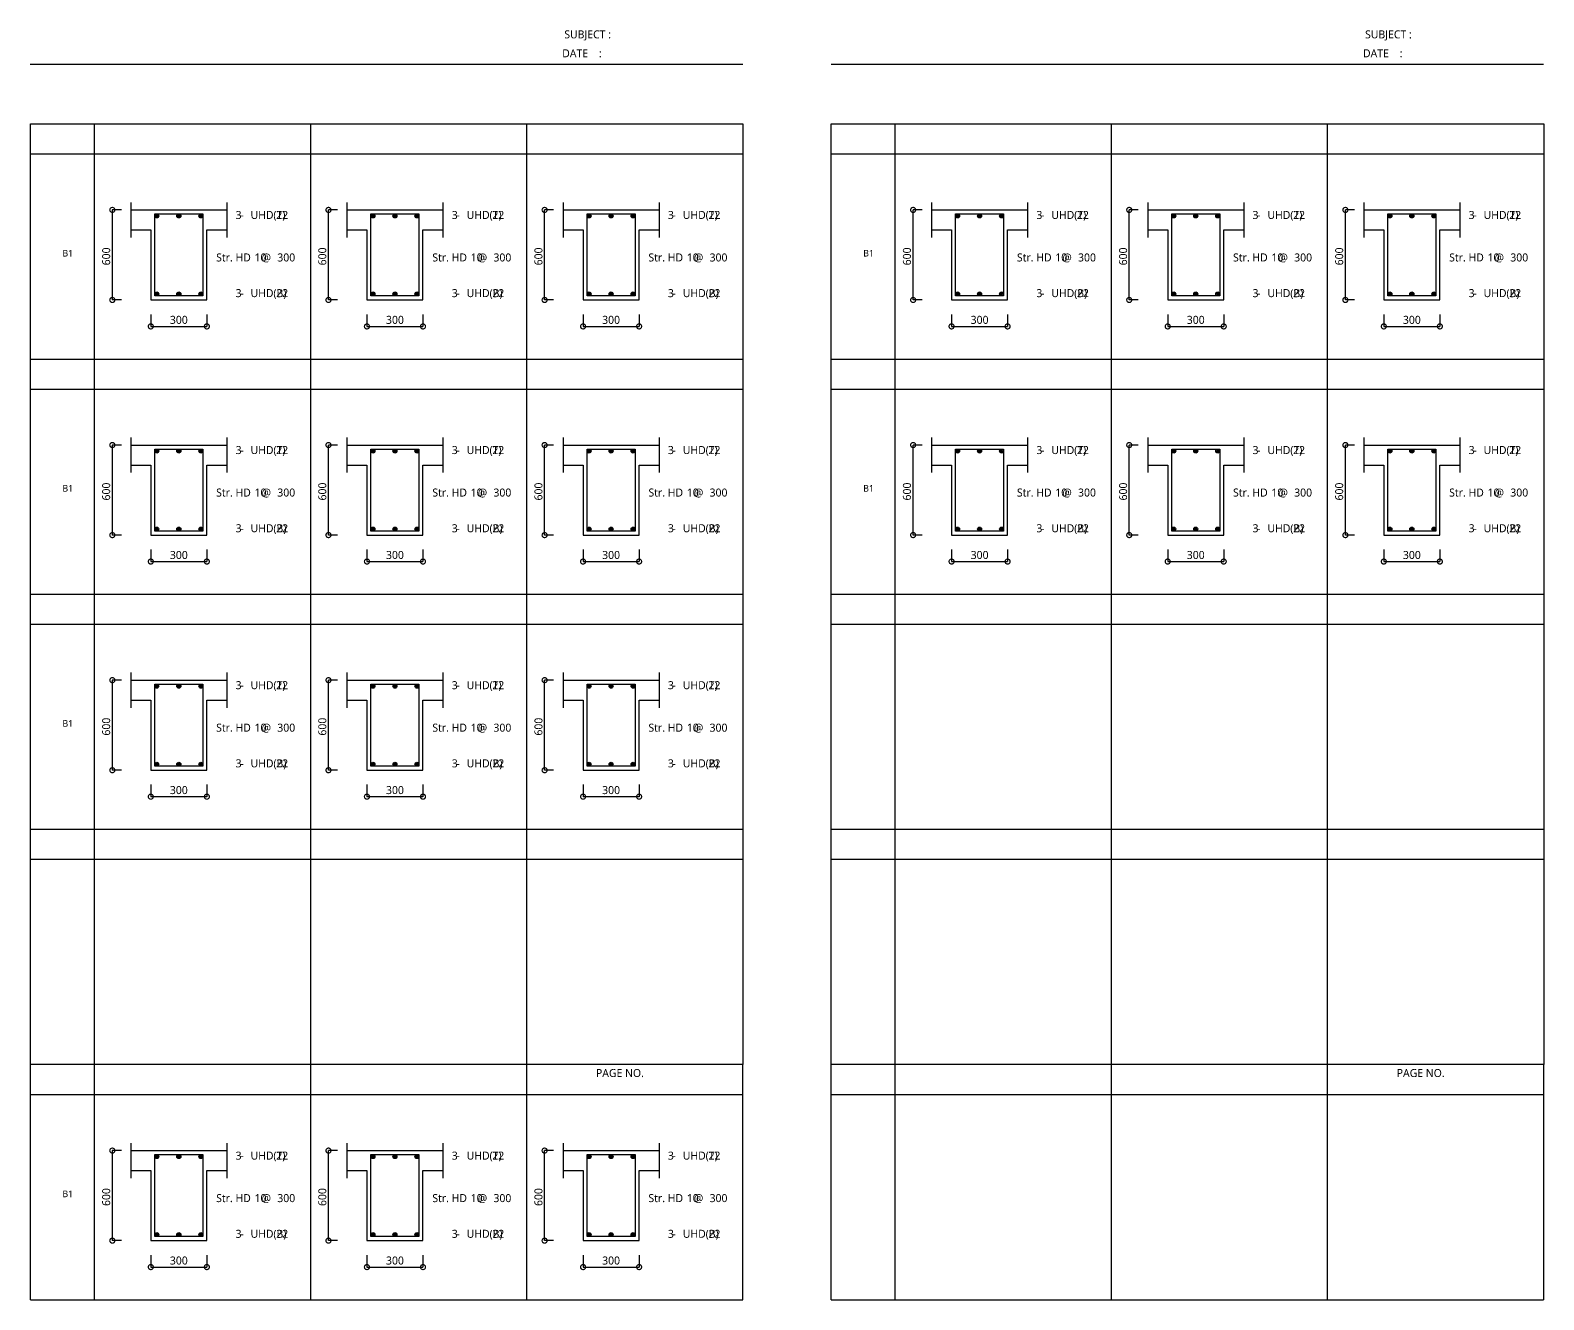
# Model space of a CAD drawing. Extents: x 62919 to 74803, y 80449 to 87064.
# Drawn here: x 67240 to 74803, y 80449 to 86793 of the extents above; entities that cross this region are included whole.
import ezdxf

# ---------------------------------------------------------------- set-up
doc = ezdxf.new("R2010")
doc.units = 0
doc.header["$LTSCALE"] = 50
doc.header["$MEASUREMENT"] = 0
doc.layers.get('0').update_dxf_attribs({"linetype": 'CONTINUOUS'})
for name, color, linetype in [('2', 2, 'CONTINUOUS'), ('DIM', 7, 'CONTINUOUS'), ('edit', 1, 'CONTINUOUS'), ('H', 9, 'CONTINUOUS'), ('TEXT', 3, 'CONTINUOUS')]:
    doc.layers.add(name, color=color, linetype=linetype)
doc.styles.add('12', font='malgun.ttf')

# ---------------------------------------------------------------- blocks, each defined once
blk = doc.blocks.new('_DOTSMALL')
at = {"color": 0, "linetype": 'ByBlock', "const_width": 0.5}
blk.add_lwpolyline([(-0.0625, 0, 1), (0.0625, 0, 1)], format="xyb", close=True, dxfattribs=at)

msp = doc.modelspace()

# ---------------------------------------------------------------- linework, layer by layer
for p, q in [((67240, 86624), (70800, 86624)), ((71241.4, 86624), (74801.4, 86624)), ((67241.4, 86324.9), (70801.4, 86324.9)), ((67241.4, 81624.9), (67241.4, 86324.9)), ((67561.4, 81624.9), (67561.4, 86324.9)), ((68641.4, 81624.9), (68641.4, 86324.9)), ((69721.4, 81624.9), (69721.4, 86324.9)), ((70801.4, 86324.9), (70801.4, 81624.9)), ((71242.7, 86324.9), (74802.7, 86324.9)), ((71242.7, 81624.9), (71242.7, 86324.9)), ((71562.7, 81624.9), (71562.7, 86324.9)), ((72642.7, 81624.9), (72642.7, 86324.9)), ((73722.7, 81624.9), (73722.7, 86324.9)), ((74802.7, 86324.9), (74802.7, 81624.9)), ((67241.4, 86174.9), (70801.4, 86174.9)), ((71242.7, 86174.9), (74802.7, 86174.9)), ((67742.4, 85895.3), (68222.4, 85895.3)), ((68822.4, 85895.3), (69302.4, 85895.3)), ((69902.4, 85895.3), (70382.4, 85895.3)), ((71743.7, 85895.3), (72223.7, 85895.3)), ((72823.8, 85895.3), (73303.7, 85895.3)), ((73903.7, 85895.3), (74383.7, 85895.3)), ((67742.4, 85795.3), (67842.4, 85795.3)), ((67842.4, 85795.3), (67842.4, 85445.3)), ((68122.4, 85445.3), (68122.4, 85795.3)), ((68122.4, 85795.3), (68222.4, 85795.3)), ((68822.4, 85795.3), (68922.4, 85795.3)), ((68922.4, 85795.3), (68922.4, 85445.3)), ((69202.4, 85445.3), (69202.4, 85795.3)), ((69202.4, 85795.3), (69302.4, 85795.3)), ((69902.4, 85795.3), (70002.4, 85795.3)), ((70002.4, 85795.3), (70002.4, 85445.3)), ((70282.4, 85445.3), (70282.4, 85795.3)), ((70282.4, 85795.3), (70382.4, 85795.3)), ((71743.7, 85795.3), (71843.7, 85795.3)), ((71843.7, 85795.3), (71843.7, 85445.3)), ((72123.7, 85445.3), (72123.7, 85795.3)), ((72123.7, 85795.3), (72223.7, 85795.3)), ((72823.8, 85795.3), (72923.8, 85795.3)), ((72923.8, 85795.3), (72923.8, 85445.3)), ((73203.7, 85445.3), (73203.7, 85795.3)), ((73203.7, 85795.3), (73303.7, 85795.3)), ((73903.7, 85795.3), (74003.7, 85795.3)), ((74003.7, 85795.3), (74003.7, 85445.3)), ((74283.7, 85445.3), (74283.7, 85795.3)), ((74283.7, 85795.3), (74383.7, 85795.3)), ((67842.4, 85445.3), (68122.4, 85445.3)), ((68922.4, 85445.3), (69202.4, 85445.3)), ((70002.4, 85445.3), (70282.4, 85445.3)), ((71843.7, 85445.3), (72123.7, 85445.3)), ((72923.8, 85445.3), (73203.7, 85445.3)), ((74003.7, 85445.3), (74283.7, 85445.3)), ((67241.4, 85149.9), (70801.4, 85149.9)), ((71242.7, 85149.9), (74802.7, 85149.9)), ((67241.4, 84999.9), (70801.4, 84999.9)), ((71242.7, 84999.9), (74802.7, 84999.9)), ((67742.4, 84720.3), (68222.4, 84720.3)), ((68822.4, 84720.3), (69302.4, 84720.3)), ((69902.4, 84720.3), (70382.4, 84720.3)), ((71743.7, 84720.3), (72223.7, 84720.3)), ((72823.8, 84720.3), (73303.7, 84720.3)), ((73903.7, 84720.3), (74383.7, 84720.3)), ((67742.4, 84620.3), (67842.4, 84620.3)), ((67842.4, 84620.3), (67842.4, 84270.3)), ((68122.4, 84270.3), (68122.4, 84620.3)), ((68122.4, 84620.3), (68222.4, 84620.3)), ((68822.4, 84620.3), (68922.4, 84620.3)), ((68922.4, 84620.3), (68922.4, 84270.3)), ((69202.4, 84270.3), (69202.4, 84620.3)), ((69202.4, 84620.3), (69302.4, 84620.3)), ((69902.4, 84620.3), (70002.4, 84620.3)), ((70002.4, 84620.3), (70002.4, 84270.3)), ((70282.4, 84270.3), (70282.4, 84620.3)), ((70282.4, 84620.3), (70382.4, 84620.3)), ((71743.7, 84620.3), (71843.7, 84620.3)), ((71843.7, 84620.3), (71843.7, 84270.3)), ((72123.7, 84270.3), (72123.7, 84620.3)), ((72123.7, 84620.3), (72223.7, 84620.3)), ((72823.8, 84620.3), (72923.8, 84620.3)), ((72923.8, 84620.3), (72923.8, 84270.3)), ((73203.7, 84270.3), (73203.7, 84620.3)), ((73203.7, 84620.3), (73303.7, 84620.3)), ((73903.7, 84620.3), (74003.7, 84620.3)), ((74003.7, 84620.3), (74003.7, 84270.3)), ((74283.7, 84270.3), (74283.7, 84620.3)), ((74283.7, 84620.3), (74383.7, 84620.3)), ((67842.4, 84270.3), (68122.4, 84270.3)), ((68922.4, 84270.3), (69202.4, 84270.3)), ((70002.4, 84270.3), (70282.4, 84270.3)), ((71843.7, 84270.3), (72123.7, 84270.3)), ((72923.8, 84270.3), (73203.7, 84270.3)), ((74003.7, 84270.3), (74283.7, 84270.3)), ((67241.4, 83974.9), (70801.4, 83974.9)), ((71242.7, 83974.9), (74802.7, 83974.9)), ((67241.4, 83824.9), (70801.4, 83824.9)), ((71242.7, 83824.9), (74802.7, 83824.9)), ((67742.4, 83545.3), (68222.4, 83545.3)), ((68822.4, 83545.3), (69302.4, 83545.3)), ((69902.4, 83545.3), (70382.4, 83545.3)), ((67742.4, 83445.3), (67842.4, 83445.3)), ((67842.4, 83445.3), (67842.4, 83095.3)), ((68122.4, 83095.3), (68122.4, 83445.3)), ((68122.4, 83445.3), (68222.4, 83445.3)), ((68822.4, 83445.3), (68922.4, 83445.3)), ((68922.4, 83445.3), (68922.4, 83095.3)), ((69202.4, 83095.3), (69202.4, 83445.3)), ((69202.4, 83445.3), (69302.4, 83445.3)), ((69902.4, 83445.3), (70002.4, 83445.3)), ((70002.4, 83445.3), (70002.4, 83095.3)), ((70282.4, 83095.3), (70282.4, 83445.3)), ((70282.4, 83445.3), (70382.4, 83445.3)), ((67842.4, 83095.3), (68122.4, 83095.3)), ((68922.4, 83095.3), (69202.4, 83095.3)), ((70002.4, 83095.3), (70282.4, 83095.3)), ((67241.4, 82799.9), (70801.4, 82799.9)), ((71242.7, 82799.9), (74802.7, 82799.9)), ((67241.4, 82649.9), (70801.4, 82649.9)), ((71242.7, 82649.9), (74802.7, 82649.9)), ((70800, 81624), (67240, 81624)), ((67241.4, 80449), (67241.4, 81624)), ((67561.4, 80449), (67561.4, 81624)), ((68641.4, 80449), (68641.4, 81624)), ((69721.4, 80449), (69721.4, 81624)), ((70801.4, 80449), (70801.4, 81624)), ((74801.4, 81624), (71241.4, 81624)), ((71242.7, 80449), (71242.7, 81624)), ((71562.7, 80449), (71562.7, 81624)), ((72642.7, 80449), (72642.7, 81624)), ((73722.7, 80449), (73722.7, 81624)), ((74802.7, 80449), (74802.7, 81624)), ((67241.1, 81474), (70801.1, 81474)), ((71242.4, 81474), (74802.4, 81474)), ((67742.4, 81194.3), (68222.4, 81194.3)), ((68822.4, 81194.3), (69302.4, 81194.3)), ((69902.4, 81194.3), (70382.4, 81194.3)), ((67742.4, 81094.3), (67842.4, 81094.3)), ((67842.4, 81094.3), (67842.4, 80744.3)), ((68122.4, 80744.3), (68122.4, 81094.3)), ((68122.4, 81094.3), (68222.4, 81094.3)), ((68822.4, 81094.3), (68922.4, 81094.3)), ((68922.4, 81094.3), (68922.4, 80744.3)), ((69202.4, 80744.3), (69202.4, 81094.3)), ((69202.4, 81094.3), (69302.4, 81094.3)), ((69902.4, 81094.3), (70002.4, 81094.3)), ((70002.4, 81094.3), (70002.4, 80744.3)), ((70282.4, 80744.3), (70282.4, 81094.3)), ((70282.4, 81094.3), (70382.4, 81094.3)), ((67842.4, 80744.3), (68122.4, 80744.3)), ((68922.4, 80744.3), (69202.4, 80744.3)), ((70002.4, 80744.3), (70282.4, 80744.3)), ((67241.1, 80449), (70801.1, 80449)), ((71242.4, 80449), (74802.4, 80449))]:
    msp.add_line(p, q)
for centre, radius in [((67872.4, 85865.3), 10), ((67872.4, 85865.3), 7), ((67872.4, 85865.3), 4), ((67872.4, 85865.3), 1), ((67982.4, 85865.3), 10), ((67982.4, 85865.3), 7), ((67982.4, 85865.3), 4), ((67982.4, 85865.3), 1), ((68092.4, 85865.3), 10), ((68092.4, 85865.3), 7), ((68092.4, 85865.3), 4), ((68092.4, 85865.3), 1), ((68952.4, 85865.3), 10), ((68952.4, 85865.3), 7), ((68952.4, 85865.3), 4), ((68952.4, 85865.3), 1), ((69062.4, 85865.3), 10), ((69062.4, 85865.3), 7), ((69062.4, 85865.3), 4), ((69062.4, 85865.3), 1), ((69172.4, 85865.3), 10), ((69172.4, 85865.3), 7), ((69172.4, 85865.3), 4), ((69172.4, 85865.3), 1), ((70032.4, 85865.3), 10), ((70032.4, 85865.3), 7), ((70032.4, 85865.3), 4), ((70032.4, 85865.3), 1), ((70142.4, 85865.3), 10), ((70142.4, 85865.3), 7), ((70142.4, 85865.3), 4), ((70142.4, 85865.3), 1), ((70252.4, 85865.3), 10), ((70252.4, 85865.3), 7), ((70252.4, 85865.3), 4), ((70252.4, 85865.3), 1), ((71873.7, 85865.3), 10), ((71873.7, 85865.3), 7), ((71873.7, 85865.3), 4), ((71873.7, 85865.3), 1), ((71983.7, 85865.3), 10), ((71983.7, 85865.3), 7), ((71983.7, 85865.3), 4), ((71983.7, 85865.3), 1), ((72093.7, 85865.3), 10), ((72093.7, 85865.3), 7), ((72093.7, 85865.3), 4), ((72093.7, 85865.3), 1), ((72953.8, 85865.3), 10), ((72953.8, 85865.3), 7), ((72953.8, 85865.3), 4), ((72953.8, 85865.3), 1), ((73063.8, 85865.3), 10), ((73063.8, 85865.3), 7), ((73063.8, 85865.3), 4), ((73063.8, 85865.3), 1), ((73173.8, 85865.3), 10), ((73173.8, 85865.3), 7), ((73173.8, 85865.3), 4), ((73173.8, 85865.3), 1), ((74033.7, 85865.3), 10), ((74033.7, 85865.3), 7), ((74033.7, 85865.3), 4), ((74033.7, 85865.3), 1), ((74143.7, 85865.3), 10), ((74143.7, 85865.3), 7), ((74143.7, 85865.3), 4), ((74143.7, 85865.3), 1), ((74253.7, 85865.3), 10), ((74253.7, 85865.3), 7), ((74253.7, 85865.3), 4), ((74253.7, 85865.3), 1), ((67872.4, 85475.3), 10), ((67872.4, 85475.3), 7), ((67872.4, 85475.3), 4), ((67872.4, 85475.3), 1), ((67982.4, 85475.3), 10), ((67982.4, 85475.3), 7), ((67982.4, 85475.3), 4), ((67982.4, 85475.3), 1), ((68092.4, 85475.3), 10), ((68092.4, 85475.3), 7), ((68092.4, 85475.3), 4), ((68092.4, 85475.3), 1), ((68952.4, 85475.3), 10), ((68952.4, 85475.3), 7), ((68952.4, 85475.3), 4), ((68952.4, 85475.3), 1), ((69062.4, 85475.3), 10), ((69062.4, 85475.3), 7), ((69062.4, 85475.3), 4), ((69062.4, 85475.3), 1), ((69172.4, 85475.3), 10), ((69172.4, 85475.3), 7), ((69172.4, 85475.3), 4), ((69172.4, 85475.3), 1), ((70032.4, 85475.3), 10), ((70032.4, 85475.3), 7), ((70032.4, 85475.3), 4), ((70032.4, 85475.3), 1), ((70142.4, 85475.3), 10), ((70142.4, 85475.3), 7), ((70142.4, 85475.3), 4), ((70142.4, 85475.3), 1), ((70252.4, 85475.3), 10), ((70252.4, 85475.3), 7), ((70252.4, 85475.3), 4), ((70252.4, 85475.3), 1), ((71873.7, 85475.3), 10), ((71873.7, 85475.3), 7), ((71873.7, 85475.3), 4), ((71873.7, 85475.3), 1), ((71983.7, 85475.3), 10), ((71983.7, 85475.3), 7), ((71983.7, 85475.3), 4), ((71983.7, 85475.3), 1), ((72093.7, 85475.3), 10), ((72093.7, 85475.3), 7), ((72093.7, 85475.3), 4), ((72093.7, 85475.3), 1), ((72953.8, 85475.3), 10), ((72953.8, 85475.3), 7), ((72953.8, 85475.3), 4), ((72953.8, 85475.3), 1), ((73063.8, 85475.3), 10), ((73063.8, 85475.3), 7), ((73063.8, 85475.3), 4), ((73063.8, 85475.3), 1), ((73173.8, 85475.3), 10), ((73173.8, 85475.3), 7), ((73173.8, 85475.3), 4), ((73173.8, 85475.3), 1), ((74033.7, 85475.3), 10), ((74033.7, 85475.3), 7), ((74033.7, 85475.3), 4), ((74033.7, 85475.3), 1), ((74143.7, 85475.3), 10), ((74143.7, 85475.3), 7), ((74143.7, 85475.3), 4), ((74143.7, 85475.3), 1), ((74253.7, 85475.3), 10), ((74253.7, 85475.3), 7), ((74253.7, 85475.3), 4), ((74253.7, 85475.3), 1), ((67872.4, 84690.3), 10), ((67872.4, 84690.3), 7), ((67872.4, 84690.3), 4), ((67872.4, 84690.3), 1), ((67982.4, 84690.3), 10), ((67982.4, 84690.3), 7), ((67982.4, 84690.3), 4), ((67982.4, 84690.3), 1), ((68092.4, 84690.3), 10), ((68092.4, 84690.3), 7), ((68092.4, 84690.3), 4), ((68092.4, 84690.3), 1), ((68952.4, 84690.3), 10), ((68952.4, 84690.3), 7), ((68952.4, 84690.3), 4), ((68952.4, 84690.3), 1), ((69062.4, 84690.3), 10), ((69062.4, 84690.3), 7), ((69062.4, 84690.3), 4), ((69062.4, 84690.3), 1), ((69172.4, 84690.3), 10), ((69172.4, 84690.3), 7), ((69172.4, 84690.3), 4), ((69172.4, 84690.3), 1), ((70032.4, 84690.3), 10), ((70032.4, 84690.3), 7), ((70032.4, 84690.3), 4), ((70032.4, 84690.3), 1), ((70142.4, 84690.3), 10), ((70142.4, 84690.3), 7), ((70142.4, 84690.3), 4), ((70142.4, 84690.3), 1), ((70252.4, 84690.3), 10), ((70252.4, 84690.3), 7), ((70252.4, 84690.3), 4), ((70252.4, 84690.3), 1), ((71873.7, 84690.3), 10), ((71873.7, 84690.3), 7), ((71873.7, 84690.3), 4), ((71873.7, 84690.3), 1), ((71983.7, 84690.3), 10), ((71983.7, 84690.3), 7), ((71983.7, 84690.3), 4), ((71983.7, 84690.3), 1), ((72093.7, 84690.3), 10), ((72093.7, 84690.3), 7), ((72093.7, 84690.3), 4), ((72093.7, 84690.3), 1), ((72953.8, 84690.3), 10), ((72953.8, 84690.3), 7), ((72953.8, 84690.3), 4), ((72953.8, 84690.3), 1), ((73063.8, 84690.3), 10), ((73063.8, 84690.3), 7), ((73063.8, 84690.3), 4), ((73063.8, 84690.3), 1), ((73173.8, 84690.3), 10), ((73173.8, 84690.3), 7), ((73173.8, 84690.3), 4), ((73173.8, 84690.3), 1), ((74033.7, 84690.3), 10), ((74033.7, 84690.3), 7), ((74033.7, 84690.3), 4), ((74033.7, 84690.3), 1), ((74143.7, 84690.3), 10), ((74143.7, 84690.3), 7), ((74143.7, 84690.3), 4), ((74143.7, 84690.3), 1), ((74253.7, 84690.3), 10), ((74253.7, 84690.3), 7), ((74253.7, 84690.3), 4), ((74253.7, 84690.3), 1), ((67872.4, 84300.3), 10), ((67872.4, 84300.3), 7), ((67872.4, 84300.3), 4), ((67872.4, 84300.3), 1), ((67982.4, 84300.3), 10), ((67982.4, 84300.3), 7), ((67982.4, 84300.3), 4), ((67982.4, 84300.3), 1), ((68092.4, 84300.3), 10), ((68092.4, 84300.3), 7), ((68092.4, 84300.3), 4), ((68092.4, 84300.3), 1), ((68952.4, 84300.3), 10), ((68952.4, 84300.3), 7), ((68952.4, 84300.3), 4), ((68952.4, 84300.3), 1), ((69062.4, 84300.3), 10), ((69062.4, 84300.3), 7), ((69062.4, 84300.3), 4), ((69062.4, 84300.3), 1), ((69172.4, 84300.3), 10), ((69172.4, 84300.3), 7), ((69172.4, 84300.3), 4), ((69172.4, 84300.3), 1), ((70032.4, 84300.3), 10), ((70032.4, 84300.3), 7), ((70032.4, 84300.3), 4), ((70032.4, 84300.3), 1), ((70142.4, 84300.3), 10), ((70142.4, 84300.3), 7), ((70142.4, 84300.3), 4), ((70142.4, 84300.3), 1), ((70252.4, 84300.3), 10), ((70252.4, 84300.3), 7), ((70252.4, 84300.3), 4), ((70252.4, 84300.3), 1), ((71873.7, 84300.3), 10), ((71873.7, 84300.3), 7), ((71873.7, 84300.3), 4), ((71873.7, 84300.3), 1), ((71983.7, 84300.3), 10), ((71983.7, 84300.3), 7), ((71983.7, 84300.3), 4), ((71983.7, 84300.3), 1), ((72093.7, 84300.3), 10), ((72093.7, 84300.3), 7), ((72093.7, 84300.3), 4), ((72093.7, 84300.3), 1), ((72953.8, 84300.3), 10), ((72953.8, 84300.3), 7), ((72953.8, 84300.3), 4), ((72953.8, 84300.3), 1), ((73063.8, 84300.3), 10), ((73063.8, 84300.3), 7), ((73063.8, 84300.3), 4), ((73063.8, 84300.3), 1), ((73173.8, 84300.3), 10), ((73173.8, 84300.3), 7), ((73173.8, 84300.3), 4), ((73173.8, 84300.3), 1), ((74033.7, 84300.3), 10), ((74033.7, 84300.3), 7), ((74033.7, 84300.3), 4), ((74033.7, 84300.3), 1), ((74143.7, 84300.3), 10), ((74143.7, 84300.3), 7), ((74143.7, 84300.3), 4), ((74143.7, 84300.3), 1), ((74253.7, 84300.3), 10), ((74253.7, 84300.3), 7), ((74253.7, 84300.3), 4), ((74253.7, 84300.3), 1), ((67872.4, 83515.3), 10), ((67872.4, 83515.3), 7), ((67872.4, 83515.3), 4), ((67872.4, 83515.3), 1), ((67982.4, 83515.3), 10), ((67982.4, 83515.3), 7), ((67982.4, 83515.3), 4), ((67982.4, 83515.3), 1), ((68092.4, 83515.3), 10), ((68092.4, 83515.3), 7), ((68092.4, 83515.3), 4), ((68092.4, 83515.3), 1), ((68952.4, 83515.3), 10), ((68952.4, 83515.3), 7), ((68952.4, 83515.3), 4), ((68952.4, 83515.3), 1), ((69062.4, 83515.3), 10), ((69062.4, 83515.3), 7), ((69062.4, 83515.3), 4), ((69062.4, 83515.3), 1), ((69172.4, 83515.3), 10), ((69172.4, 83515.3), 7), ((69172.4, 83515.3), 4), ((69172.4, 83515.3), 1), ((70032.4, 83515.3), 10), ((70032.4, 83515.3), 7), ((70032.4, 83515.3), 4), ((70032.4, 83515.3), 1), ((70142.4, 83515.3), 10), ((70142.4, 83515.3), 7), ((70142.4, 83515.3), 4), ((70142.4, 83515.3), 1), ((70252.4, 83515.3), 10), ((70252.4, 83515.3), 7), ((70252.4, 83515.3), 4), ((70252.4, 83515.3), 1), ((67872.4, 83125.3), 10), ((67872.4, 83125.3), 7), ((67872.4, 83125.3), 4), ((67872.4, 83125.3), 1), ((67982.4, 83125.3), 10), ((67982.4, 83125.3), 7), ((67982.4, 83125.3), 4), ((67982.4, 83125.3), 1), ((68092.4, 83125.3), 10), ((68092.4, 83125.3), 7), ((68092.4, 83125.3), 4), ((68092.4, 83125.3), 1), ((68952.4, 83125.3), 10), ((68952.4, 83125.3), 7), ((68952.4, 83125.3), 4), ((68952.4, 83125.3), 1), ((69062.4, 83125.3), 10), ((69062.4, 83125.3), 7), ((69062.4, 83125.3), 4), ((69062.4, 83125.3), 1), ((69172.4, 83125.3), 10), ((69172.4, 83125.3), 7), ((69172.4, 83125.3), 4), ((69172.4, 83125.3), 1), ((70032.4, 83125.3), 10), ((70032.4, 83125.3), 7), ((70032.4, 83125.3), 4), ((70032.4, 83125.3), 1), ((70142.4, 83125.3), 10), ((70142.4, 83125.3), 7), ((70142.4, 83125.3), 4), ((70142.4, 83125.3), 1), ((70252.4, 83125.3), 10), ((70252.4, 83125.3), 7), ((70252.4, 83125.3), 4), ((70252.4, 83125.3), 1), ((67872.4, 81164.3), 10), ((67872.4, 81164.3), 7), ((67872.4, 81164.3), 4), ((67872.4, 81164.3), 1), ((67982.4, 81164.3), 10), ((67982.4, 81164.3), 7), ((67982.4, 81164.3), 4), ((67982.4, 81164.3), 1), ((68092.4, 81164.3), 10), ((68092.4, 81164.3), 7), ((68092.4, 81164.3), 4), ((68092.4, 81164.3), 1), ((68952.4, 81164.3), 10), ((68952.4, 81164.3), 7), ((68952.4, 81164.3), 4), ((68952.4, 81164.3), 1), ((69062.4, 81164.3), 10), ((69062.4, 81164.3), 7), ((69062.4, 81164.3), 4), ((69062.4, 81164.3), 1), ((69172.4, 81164.3), 10), ((69172.4, 81164.3), 7), ((69172.4, 81164.3), 4), ((69172.4, 81164.3), 1), ((70032.4, 81164.3), 10), ((70032.4, 81164.3), 7), ((70032.4, 81164.3), 4), ((70032.4, 81164.3), 1), ((70142.4, 81164.3), 10), ((70142.4, 81164.3), 7), ((70142.4, 81164.3), 4), ((70142.4, 81164.3), 1), ((70252.4, 81164.3), 10), ((70252.4, 81164.3), 7), ((70252.4, 81164.3), 4), ((70252.4, 81164.3), 1), ((67872.4, 80774.3), 10), ((67872.4, 80774.3), 7), ((67872.4, 80774.3), 4), ((67872.4, 80774.3), 1), ((67982.4, 80774.3), 10), ((67982.4, 80774.3), 7), ((67982.4, 80774.3), 4), ((67982.4, 80774.3), 1), ((68092.4, 80774.3), 10), ((68092.4, 80774.3), 7), ((68092.4, 80774.3), 4), ((68092.4, 80774.3), 1), ((68952.4, 80774.3), 10), ((68952.4, 80774.3), 7), ((68952.4, 80774.3), 4), ((68952.4, 80774.3), 1), ((69062.4, 80774.3), 10), ((69062.4, 80774.3), 7), ((69062.4, 80774.3), 4), ((69062.4, 80774.3), 1), ((69172.4, 80774.3), 10), ((69172.4, 80774.3), 7), ((69172.4, 80774.3), 4), ((69172.4, 80774.3), 1), ((70032.4, 80774.3), 10), ((70032.4, 80774.3), 7), ((70032.4, 80774.3), 4), ((70032.4, 80774.3), 1), ((70142.4, 80774.3), 10), ((70142.4, 80774.3), 7), ((70142.4, 80774.3), 4), ((70142.4, 80774.3), 1), ((70252.4, 80774.3), 10), ((70252.4, 80774.3), 7), ((70252.4, 80774.3), 4), ((70252.4, 80774.3), 1)]:
    msp.add_circle(centre, radius)
at = {"layer": '2'}
for points in [[(67862.4, 85875.3), (68102.4, 85875.3), (68102.4, 85465.3), (67862.4, 85465.3)], [(68942.4, 85875.3), (69182.4, 85875.3), (69182.4, 85465.3), (68942.4, 85465.3)], [(70022.4, 85875.3), (70262.4, 85875.3), (70262.4, 85465.3), (70022.4, 85465.3)], [(71863.7, 85875.3), (72103.7, 85875.3), (72103.7, 85465.3), (71863.7, 85465.3)], [(72943.8, 85875.3), (73183.7, 85875.3), (73183.7, 85465.3), (72943.8, 85465.3)], [(74023.7, 85875.3), (74263.7, 85875.3), (74263.7, 85465.3), (74023.7, 85465.3)], [(67862.4, 84700.3), (68102.4, 84700.3), (68102.4, 84290.3), (67862.4, 84290.3)], [(68942.4, 84700.3), (69182.4, 84700.3), (69182.4, 84290.3), (68942.4, 84290.3)], [(70022.4, 84700.3), (70262.4, 84700.3), (70262.4, 84290.3), (70022.4, 84290.3)], [(71863.7, 84700.3), (72103.7, 84700.3), (72103.7, 84290.3), (71863.7, 84290.3)], [(72943.8, 84700.3), (73183.7, 84700.3), (73183.7, 84290.3), (72943.8, 84290.3)], [(74023.7, 84700.3), (74263.7, 84700.3), (74263.7, 84290.3), (74023.7, 84290.3)], [(67862.4, 83525.3), (68102.4, 83525.3), (68102.4, 83115.3), (67862.4, 83115.3)], [(68942.4, 83525.3), (69182.4, 83525.3), (69182.4, 83115.3), (68942.4, 83115.3)], [(70022.4, 83525.3), (70262.4, 83525.3), (70262.4, 83115.3), (70022.4, 83115.3)], [(67862.4, 81174.3), (68102.4, 81174.3), (68102.4, 80764.3), (67862.4, 80764.3)], [(68942.4, 81174.3), (69182.4, 81174.3), (69182.4, 80764.3), (68942.4, 80764.3)], [(70022.4, 81174.3), (70262.4, 81174.3), (70262.4, 80764.3), (70022.4, 80764.3)]]:
    msp.add_lwpolyline(points, close=True, dxfattribs=at)
at = {"layer": 'DIM', "color": 7}
for p, q in [((67695.2, 85895.3), (67650.1, 85895.3)), ((67650.2, 85445.3), (67650.2, 85895.3)), ((68775.2, 85895.3), (68730.1, 85895.3)), ((68730.2, 85445.3), (68730.2, 85895.3)), ((69855.2, 85895.3), (69810.1, 85895.3)), ((69810.2, 85445.3), (69810.2, 85895.3)), ((71696.6, 85895.3), (71651.4, 85895.3)), ((71651.6, 85445.3), (71651.6, 85895.3)), ((72776.6, 85895.3), (72731.4, 85895.3)), ((72731.6, 85445.3), (72731.6, 85895.3)), ((73856.6, 85895.3), (73811.4, 85895.3)), ((73811.6, 85445.3), (73811.6, 85895.3)), ((67695.2, 85445.3), (67650.1, 85445.3)), ((68775.2, 85445.3), (68730.1, 85445.3)), ((69855.2, 85445.3), (69810.1, 85445.3)), ((71696.6, 85445.3), (71651.4, 85445.3)), ((72776.6, 85445.3), (72731.4, 85445.3)), ((73856.6, 85445.3), (73811.4, 85445.3)), ((67842.4, 85373.1), (67842.4, 85312.9)), ((67842.4, 85313.1), (68122.4, 85313.1)), ((68122.4, 85373.1), (68122.4, 85312.9)), ((68922.4, 85373.1), (68922.4, 85312.9)), ((68922.4, 85313.1), (69202.4, 85313.1)), ((69202.4, 85373.1), (69202.4, 85312.9)), ((70002.4, 85373.1), (70002.4, 85312.9)), ((70002.4, 85313.1), (70282.4, 85313.1)), ((70282.4, 85373.1), (70282.4, 85312.9)), ((71843.7, 85373.1), (71843.7, 85312.9)), ((71843.7, 85313.1), (72123.7, 85313.1)), ((72123.7, 85373.1), (72123.7, 85312.9)), ((72923.8, 85373.1), (72923.8, 85312.9)), ((72923.8, 85313.1), (73203.7, 85313.1)), ((73203.7, 85373.1), (73203.7, 85312.9)), ((74003.7, 85373.1), (74003.7, 85312.9)), ((74003.7, 85313.1), (74283.7, 85313.1)), ((74283.7, 85373.1), (74283.7, 85312.9)), ((67695.2, 84720.3), (67650.1, 84720.3)), ((67650.2, 84270.3), (67650.2, 84720.3)), ((68775.2, 84720.3), (68730.1, 84720.3)), ((68730.2, 84270.3), (68730.2, 84720.3)), ((69855.2, 84720.3), (69810.1, 84720.3)), ((69810.2, 84270.3), (69810.2, 84720.3)), ((71696.6, 84720.3), (71651.4, 84720.3)), ((71651.6, 84270.3), (71651.6, 84720.3)), ((72776.6, 84720.3), (72731.4, 84720.3)), ((72731.6, 84270.3), (72731.6, 84720.3)), ((73856.6, 84720.3), (73811.4, 84720.3)), ((73811.6, 84270.3), (73811.6, 84720.3)), ((67695.2, 84270.3), (67650.1, 84270.3)), ((68775.2, 84270.3), (68730.1, 84270.3)), ((69855.2, 84270.3), (69810.1, 84270.3)), ((71696.6, 84270.3), (71651.4, 84270.3)), ((72776.6, 84270.3), (72731.4, 84270.3)), ((73856.6, 84270.3), (73811.4, 84270.3)), ((67842.4, 84198.1), (67842.4, 84137.9)), ((68122.4, 84198.1), (68122.4, 84137.9)), ((68922.4, 84198.1), (68922.4, 84137.9)), ((69202.4, 84198.1), (69202.4, 84137.9)), ((70002.4, 84198.1), (70002.4, 84137.9)), ((70282.4, 84198.1), (70282.4, 84137.9)), ((71843.7, 84198.1), (71843.7, 84137.9)), ((72123.7, 84198.1), (72123.7, 84137.9)), ((72923.8, 84198.1), (72923.8, 84137.9)), ((73203.7, 84198.1), (73203.7, 84137.9)), ((74003.7, 84198.1), (74003.7, 84137.9)), ((74283.7, 84198.1), (74283.7, 84137.9)), ((67842.4, 84138.1), (68122.4, 84138.1)), ((68922.4, 84138.1), (69202.4, 84138.1)), ((70002.4, 84138.1), (70282.4, 84138.1)), ((71843.7, 84138.1), (72123.7, 84138.1)), ((72923.8, 84138.1), (73203.7, 84138.1)), ((74003.7, 84138.1), (74283.7, 84138.1)), ((67695.2, 83545.3), (67650.1, 83545.3)), ((67650.2, 83095.3), (67650.2, 83545.3)), ((68775.2, 83545.3), (68730.1, 83545.3)), ((68730.2, 83095.3), (68730.2, 83545.3)), ((69855.2, 83545.3), (69810.1, 83545.3)), ((69810.2, 83095.3), (69810.2, 83545.3)), ((67695.2, 83095.3), (67650.1, 83095.3)), ((68775.2, 83095.3), (68730.1, 83095.3)), ((69855.2, 83095.3), (69810.1, 83095.3)), ((67842.4, 83023.1), (67842.4, 82962.9)), ((67842.4, 82963.1), (68122.4, 82963.1)), ((68122.4, 83023.1), (68122.4, 82962.9)), ((68922.4, 83023.1), (68922.4, 82962.9)), ((68922.4, 82963.1), (69202.4, 82963.1)), ((69202.4, 83023.1), (69202.4, 82962.9)), ((70002.4, 83023.1), (70002.4, 82962.9)), ((70002.4, 82963.1), (70282.4, 82963.1)), ((70282.4, 83023.1), (70282.4, 82962.9)), ((67695.2, 81194.3), (67650.1, 81194.3)), ((67650.2, 80744.3), (67650.2, 81194.3)), ((68775.2, 81194.3), (68730.1, 81194.3)), ((68730.2, 80744.3), (68730.2, 81194.3)), ((69855.2, 81194.3), (69810.1, 81194.3)), ((69810.2, 80744.3), (69810.2, 81194.3)), ((67695.2, 80744.3), (67650.1, 80744.3)), ((68775.2, 80744.3), (68730.1, 80744.3)), ((69855.2, 80744.3), (69810.1, 80744.3)), ((67842.4, 80672.2), (67842.4, 80612)), ((68122.4, 80672.2), (68122.4, 80612)), ((68922.4, 80672.2), (68922.4, 80612)), ((69202.4, 80672.2), (69202.4, 80612)), ((70002.4, 80672.2), (70002.4, 80612)), ((70282.4, 80672.2), (70282.4, 80612)), ((67842.4, 80612.2), (68122.4, 80612.2)), ((68922.4, 80612.2), (69202.4, 80612.2)), ((70002.4, 80612.2), (70282.4, 80612.2))]:
    msp.add_line(p, q, dxfattribs=at)
at = {"layer": 'H'}
for p, q in [((67742.4, 85932.8), (67742.4, 85757.8)), ((68222.4, 85932.8), (68222.4, 85757.8)), ((68822.4, 85932.8), (68822.4, 85757.8)), ((69302.4, 85932.8), (69302.4, 85757.8)), ((69902.4, 85932.8), (69902.4, 85757.8)), ((70382.4, 85932.8), (70382.4, 85757.8)), ((71743.7, 85932.8), (71743.7, 85757.8)), ((72223.7, 85932.8), (72223.7, 85757.8)), ((72823.8, 85932.8), (72823.8, 85757.8)), ((73303.7, 85932.8), (73303.7, 85757.8)), ((73903.7, 85932.8), (73903.7, 85757.8)), ((74383.7, 85932.8), (74383.7, 85757.8)), ((67742.4, 84757.8), (67742.4, 84582.8)), ((68222.4, 84757.8), (68222.4, 84582.8)), ((68822.4, 84757.8), (68822.4, 84582.8)), ((69302.4, 84757.8), (69302.4, 84582.8)), ((69902.4, 84757.8), (69902.4, 84582.8)), ((70382.4, 84757.8), (70382.4, 84582.8)), ((71743.7, 84757.8), (71743.7, 84582.8)), ((72223.7, 84757.8), (72223.7, 84582.8)), ((72823.8, 84757.8), (72823.8, 84582.8)), ((73303.7, 84757.8), (73303.7, 84582.8)), ((73903.7, 84757.8), (73903.7, 84582.8)), ((74383.7, 84757.8), (74383.7, 84582.8)), ((67742.4, 83582.8), (67742.4, 83407.8)), ((68222.4, 83582.8), (68222.4, 83407.8)), ((68822.4, 83582.8), (68822.4, 83407.8)), ((69302.4, 83582.8), (69302.4, 83407.8)), ((69902.4, 83582.8), (69902.4, 83407.8)), ((70382.4, 83582.8), (70382.4, 83407.8)), ((67742.4, 81231.8), (67742.4, 81056.8)), ((68222.4, 81231.8), (68222.4, 81056.8)), ((68822.4, 81231.8), (68822.4, 81056.8)), ((69302.4, 81231.8), (69302.4, 81056.8)), ((69902.4, 81231.8), (69902.4, 81056.8)), ((70382.4, 81231.8), (70382.4, 81056.8))]:
    msp.add_line(p, q, dxfattribs=at)

# ---------------------------------------------------------------- block references
at = {"layer": 'DIM', "color": 7, "xscale": 50, "yscale": 50, "zscale": 50}
for p, rotation in [((67650.2, 85895.3), 90), ((68730.2, 85895.3), 90), ((69810.2, 85895.3), 90), ((71651.6, 85895.3), 90), ((72731.6, 85895.3), 90), ((73811.6, 85895.3), 90), ((67650.2, 85445.3), 270), ((68730.2, 85445.3), 270), ((69810.2, 85445.3), 270), ((71651.6, 85445.3), 270), ((72731.6, 85445.3), 270), ((73811.6, 85445.3), 270), ((67842.4, 85313.1), 180), ((68922.4, 85313.1), 180), ((70002.4, 85313.1), 180), ((71843.7, 85313.1), 180), ((72923.8, 85313.1), 180), ((74003.7, 85313.1), 180), ((67650.2, 84720.3), 90), ((68730.2, 84720.3), 90), ((69810.2, 84720.3), 90), ((71651.6, 84720.3), 90), ((72731.6, 84720.3), 90), ((73811.6, 84720.3), 90), ((67650.2, 84270.3), 270), ((68730.2, 84270.3), 270), ((69810.2, 84270.3), 270), ((71651.6, 84270.3), 270), ((72731.6, 84270.3), 270), ((73811.6, 84270.3), 270), ((67842.4, 84138.1), 180), ((68922.4, 84138.1), 180), ((70002.4, 84138.1), 180), ((71843.7, 84138.1), 180), ((72923.8, 84138.1), 180), ((74003.7, 84138.1), 180), ((67650.2, 83545.3), 90), ((68730.2, 83545.3), 90), ((69810.2, 83545.3), 90), ((67650.2, 83095.3), 270), ((68730.2, 83095.3), 270), ((69810.2, 83095.3), 270), ((67842.4, 82963.1), 180), ((68922.4, 82963.1), 180), ((70002.4, 82963.1), 180), ((67650.2, 81194.3), 90), ((68730.2, 81194.3), 90), ((69810.2, 81194.3), 90), ((67650.2, 80744.3), 270), ((68730.2, 80744.3), 270), ((69810.2, 80744.3), 270), ((67842.4, 80612.2), 180), ((68922.4, 80612.2), 180), ((70002.4, 80612.2), 180)]:
    msp.add_blockref('_DOTSMALL', p, dxfattribs=dict(at, rotation=rotation))
for p in [(68122.4, 85313.1), (69202.4, 85313.1), (70282.4, 85313.1), (72123.7, 85313.1), (73203.7, 85313.1), (74283.7, 85313.1), (68122.4, 84138.1), (69202.4, 84138.1), (70282.4, 84138.1), (72123.7, 84138.1), (73203.7, 84138.1), (74283.7, 84138.1), (68122.4, 82963.1), (69202.4, 82963.1), (70282.4, 82963.1), (68122.4, 80612.2), (69202.4, 80612.2), (70282.4, 80612.2)]:
    msp.add_blockref('_DOTSMALL', p, dxfattribs=at)

# ---------------------------------------------------------------- texts
at = {"layer": 'edit', "style": '12'}
for s, height, p in [('3', 40, (68266.2, 85850.2)), ('UHD 22', 40, (68340.8, 85850.2)), ('3', 40, (69346.2, 85850.2)), ('UHD 22', 40, (69420.8, 85850.2)), ('3', 40, (70426.2, 85850.2)), ('UHD 22', 40, (70500.8, 85850.2)), ('3', 40, (72267.5, 85850.2)), ('UHD 22', 40, (72342.2, 85850.2)), ('3', 40, (73347.5, 85850.2)), ('UHD 22', 40, (73422.2, 85850.2)), ('3', 40, (74427.5, 85850.2)), ('UHD 22', 40, (74502.2, 85850.2)), ('B1', 33.33, (67401.1, 85662.4)), ('B1', 33.33, (71402.4, 85662.4)), ('10    300', 40, (68360.7, 85637.8)), ('10    300', 40, (69440.7, 85637.8)), ('10    300', 40, (70520.7, 85637.8)), ('10    300', 40, (72362, 85637.8)), ('10    300', 40, (73442, 85637.8)), ('10    300', 40, (74522, 85637.8)), ('3', 40, (68266.2, 85459.5)), ('UHD 22', 40, (68340.8, 85459.5)), ('3', 40, (69346.2, 85459.5)), ('UHD 22', 40, (69420.8, 85459.5)), ('3', 40, (70426.2, 85459.5)), ('UHD 22', 40, (70500.8, 85459.5)), ('3', 40, (72267.5, 85459.5)), ('UHD 22', 40, (72342.2, 85459.5)), ('3', 40, (73347.5, 85459.5)), ('UHD 22', 40, (73422.2, 85459.5)), ('3', 40, (74427.5, 85459.5)), ('UHD 22', 40, (74502.2, 85459.5)), ('300', 40, (67937.7, 85326)), ('300', 40, (69017.7, 85326)), ('300', 40, (70097.7, 85326)), ('300', 40, (71939.1, 85326)), ('300', 40, (73019.1, 85326)), ('300', 40, (74099.1, 85326)), ('3', 40, (68266.2, 84675.2)), ('UHD 22', 40, (68340.8, 84675.2)), ('3', 40, (69346.2, 84675.2)), ('UHD 22', 40, (69420.8, 84675.2)), ('3', 40, (70426.2, 84675.2)), ('UHD 22', 40, (70500.8, 84675.2)), ('3', 40, (72267.5, 84675.2)), ('UHD 22', 40, (72342.2, 84675.2)), ('3', 40, (73347.5, 84675.2)), ('UHD 22', 40, (73422.2, 84675.2)), ('3', 40, (74427.5, 84675.2)), ('UHD 22', 40, (74502.2, 84675.2)), ('B1', 33.33, (67401.1, 84487.4)), ('10    300', 40, (68360.7, 84462.9)), ('10    300', 40, (69440.7, 84462.9)), ('10    300', 40, (70520.7, 84462.9)), ('B1', 33.33, (71402.4, 84487.4)), ('10    300', 40, (72362, 84462.9)), ('10    300', 40, (73442, 84462.9)), ('10    300', 40, (74522, 84462.9)), ('3', 40, (68266.2, 84284.5)), ('UHD 22', 40, (68340.8, 84284.5)), ('3', 40, (69346.2, 84284.5)), ('UHD 22', 40, (69420.8, 84284.5)), ('3', 40, (70426.2, 84284.5)), ('UHD 22', 40, (70500.8, 84284.5)), ('3', 40, (72267.5, 84284.5)), ('UHD 22', 40, (72342.2, 84284.5)), ('3', 40, (73347.5, 84284.5)), ('UHD 22', 40, (73422.2, 84284.5)), ('3', 40, (74427.5, 84284.5)), ('UHD 22', 40, (74502.2, 84284.5)), ('300', 40, (67937.7, 84151)), ('300', 40, (69017.7, 84151)), ('300', 40, (70097.7, 84151)), ('300', 40, (71939.1, 84151)), ('300', 40, (73019.1, 84151)), ('300', 40, (74099.1, 84151)), ('3', 40, (68266.2, 83500.2)), ('UHD 22', 40, (68340.8, 83500.2)), ('3', 40, (69346.2, 83500.2)), ('UHD 22', 40, (69420.8, 83500.2)), ('3', 40, (70426.2, 83500.2)), ('UHD 22', 40, (70500.8, 83500.2)), ('B1', 33.33, (67401.1, 83312.4)), ('10    300', 40, (68360.7, 83287.9)), ('10    300', 40, (69440.7, 83287.9)), ('10    300', 40, (70520.7, 83287.9)), ('3', 40, (68266.2, 83109.5)), ('UHD 22', 40, (68340.8, 83109.5)), ('3', 40, (69346.2, 83109.5)), ('UHD 22', 40, (69420.8, 83109.5)), ('3', 40, (70426.2, 83109.5)), ('UHD 22', 40, (70500.8, 83109.5)), ('300', 40, (67937.7, 82976)), ('300', 40, (69017.7, 82976)), ('300', 40, (70097.7, 82976)), ('3', 40, (68266.2, 81149.2)), ('UHD 22', 40, (68340.8, 81149.2)), ('3', 40, (69346.2, 81149.2)), ('UHD 22', 40, (69420.8, 81149.2)), ('3', 40, (70426.2, 81149.2)), ('UHD 22', 40, (70500.8, 81149.2)), ('B1', 33.33, (67401.1, 80961.5)), ('10    300', 40, (68360.7, 80936.9)), ('10    300', 40, (69440.7, 80936.9)), ('10    300', 40, (70520.7, 80936.9)), ('3', 40, (68266.2, 80758.5)), ('UHD 22', 40, (68340.8, 80758.5)), ('3', 40, (69346.2, 80758.5)), ('UHD 22', 40, (69420.8, 80758.5)), ('3', 40, (70426.2, 80758.5)), ('UHD 22', 40, (70500.8, 80758.5)), ('300', 40, (67937.7, 80625)), ('300', 40, (69017.7, 80625)), ('300', 40, (70097.7, 80625))]:
    msp.add_text(s, height=height, dxfattribs=at).set_placement(p)
for p in [(67639.3, 85618.3), (68719.3, 85618.3), (69799.3, 85618.3), (71640.7, 85618.3), (72720.7, 85618.3), (73800.7, 85618.3), (67639.3, 84443.3), (68719.3, 84443.3), (69799.3, 84443.3), (71640.7, 84443.3), (72720.7, 84443.3), (73800.7, 84443.3), (67639.3, 83268.3), (68719.3, 83268.3), (69799.3, 83268.3), (67639.3, 80917.4), (68719.3, 80917.4), (69799.3, 80917.4)]:
    msp.add_text('600', height=40, rotation=90, dxfattribs=at).set_placement(p)
at = {"layer": 'TEXT', "style": '12'}
for s, p in [('SUBJECT :', (69908.7, 86752.6)), ('SUBJECT :', (73910, 86752.6)), ('DATE    :', (69898.1, 86658)), ('DATE    :', (73899.5, 86658)), ('-           (T)', (68289.2, 85850.2)), ('-           (T)', (69369.2, 85850.2)), ('-           (T)', (70449.2, 85850.2)), ('-           (T)', (72290.6, 85850.2)), ('-           (T)', (73370.6, 85850.2)), ('-           (T)', (74450.6, 85850.2)), ('Str. HD    @', (68169.1, 85637.8)), ('Str. HD    @', (69249.1, 85637.8)), ('Str. HD    @', (70329.1, 85637.8)), ('Str. HD    @', (72170.4, 85637.8)), ('Str. HD    @', (73250.4, 85637.8)), ('Str. HD    @', (74330.4, 85637.8)), ('-           (B)', (68289.2, 85459.2)), ('-           (B)', (69369.2, 85459.2)), ('-           (B)', (70449.2, 85459.2)), ('-           (B)', (72290.6, 85459.2)), ('-           (B)', (73370.6, 85459.2)), ('-           (B)', (74450.6, 85459.2)), ('-           (T)', (68289.2, 84675.2)), ('-           (T)', (69369.2, 84675.2)), ('-           (T)', (70449.2, 84675.2)), ('-           (T)', (72290.6, 84675.2)), ('-           (T)', (73370.6, 84675.2)), ('-           (T)', (74450.6, 84675.2)), ('Str. HD    @', (68169.1, 84462.9)), ('Str. HD    @', (69249.1, 84462.9)), ('Str. HD    @', (70329.1, 84462.9)), ('Str. HD    @', (72170.4, 84462.9)), ('Str. HD    @', (73250.4, 84462.9)), ('Str. HD    @', (74330.4, 84462.9)), ('-           (B)', (68289.2, 84284.2)), ('-           (B)', (69369.2, 84284.2)), ('-           (B)', (70449.2, 84284.2)), ('-           (B)', (72290.6, 84284.2)), ('-           (B)', (73370.6, 84284.2)), ('-           (B)', (74450.6, 84284.2)), ('-           (T)', (68289.2, 83500.2)), ('-           (T)', (69369.2, 83500.2)), ('-           (T)', (70449.2, 83500.2)), ('Str. HD    @', (68169.1, 83287.9)), ('Str. HD    @', (69249.1, 83287.9)), ('Str. HD    @', (70329.1, 83287.9)), ('-           (B)', (68289.2, 83109.2)), ('-           (B)', (69369.2, 83109.2)), ('-           (B)', (70449.2, 83109.2)), ('PAGE NO.', (70066.8, 81562)), ('PAGE NO.', (74068.1, 81562)), ('-           (T)', (68289.2, 81149.2)), ('-           (T)', (69369.2, 81149.2)), ('-           (T)', (70449.2, 81149.2)), ('Str. HD    @', (68169.1, 80936.9)), ('Str. HD    @', (69249.1, 80936.9)), ('Str. HD    @', (70329.1, 80936.9)), ('-           (B)', (68289.2, 80758.3)), ('-           (B)', (69369.2, 80758.3)), ('-           (B)', (70449.2, 80758.3))]:
    msp.add_text(s, height=40, dxfattribs=at).set_placement(p)

doc.saveas('drawing.dxf')
